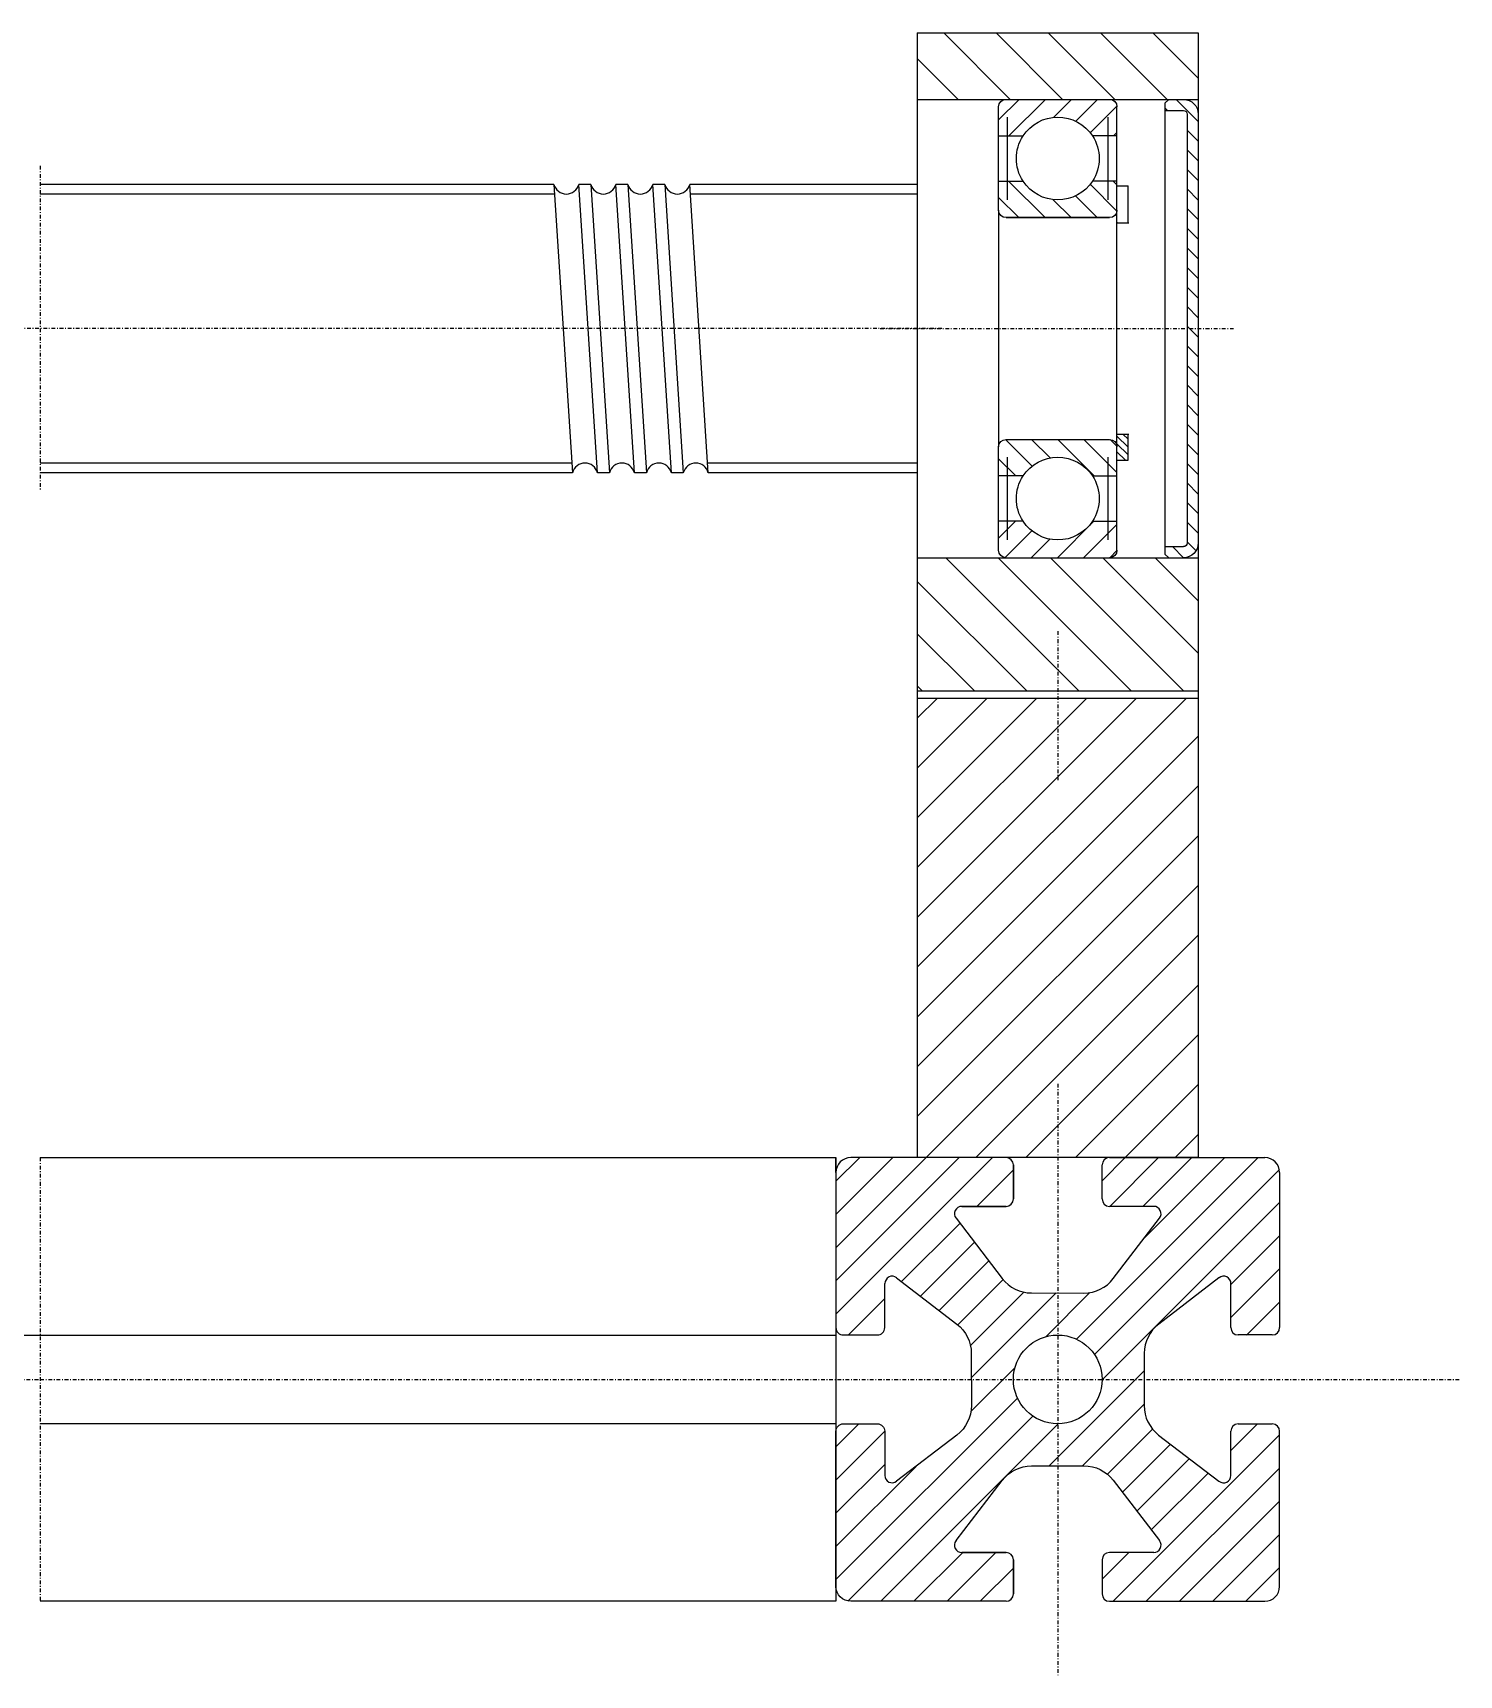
# Model space of a CAD drawing. Header units: millimetres. Extents: x -3388 to 4307, y 243 to 4457.
# Drawn here: x 315.4 to 508.3, y 985.4 to 1207.6 of the extents above; entities that cross this region are included whole.
import ezdxf

# ---------------------------------------------------------------- set-up
doc = ezdxf.new("R2010")
doc.units = ezdxf.units.MM
doc.linetypes.add('AUSGEZOGEN', pattern=[0])
doc.linetypes.add('STRICHPUNKT', pattern=[1, 0.5, -0.25, 0, -0.25])
for name, color, linetype in [('L2STAR', 2, 'AUSGEZOGEN'), ('L5STAR', 7, 'AUSGEZOGEN'), ('M2STAR', 2, 'STRICHPUNKT'), ('S2STAR', 2, 'AUSGEZOGEN')]:
    doc.layers.add(name, color=color, linetype=linetype)
doc.layers.add('osie', color=2, linetype='STRICHPUNKT', lineweight=25)

# ---------------------------------------------------------------- blocks, each defined once
blk = doc.blocks.new('R159163020_21')
at = {"layer": 'L5STAR'}
for p, q in [((19, 90), (-19, 90)), ((-19, 90), (-19, 0)), ((19, 90), (19, 0)), ((19, 81), (-19, 81)), ((-15, 81), (-14.5, 80.5)), ((-14.5, 80.5), (-14.5, 19.5)), ((-8, 76.06), (-8, 80)), ((8, 76.06), (8, 80)), ((-17.5, 79), (-17.5, 21)), ((-14.5, 79.5), (-17, 79.5)), ((-6.8, 67.4), (-6.8, 78.6)), ((6.8, 67.4), (6.8, 78.6)), ((-8, 69.94), (-8, 76.06)), ((-8, 76.06), (-4.69, 76.06)), ((8, 76.06), (4.69, 76.06)), ((8, 69.94), (8, 76.06)), ((-9.5, 64.3), (-9.5, 69.3)), ((-8, 69.3), (-9.5, 69.3)), ((-8, 69.94), (-4.69, 69.94)), ((-8, 66.45), (-8, 69.94)), ((8, 69.94), (4.69, 69.94)), ((8, 66), (8, 69.94)), ((-8, 34), (-8, 66.45)), ((-8, 66), (-8, 66.45)), ((7, 65), (-7, 65)), ((-7, 65), (7, 65)), ((8, 66), (8, 34)), ((-8, 64.3), (-9.6, 64.3)), ((-8, 35.7), (-9.6, 35.7)), ((-9.5, 32.2), (-9.5, 35.7)), ((-8, 30.06), (-8, 34)), ((7, 35), (-7, 35)), ((7, 35), (-7, 35)), ((8, 30.06), (8, 34)), ((-8, 32.2), (-9.5, 32.2)), ((-6.8, 21.4), (-6.8, 32.6)), ((6.8, 21.4), (6.8, 32.6)), ((-8, 23.94), (-8, 30.06)), ((-4.69, 30.06), (-8, 30.06)), ((4.69, 30.06), (8, 30.06)), ((8, 23.94), (8, 30.06)), ((-4.69, 23.94), (-8, 23.94)), ((-8, 20), (-8, 23.94)), ((4.69, 23.94), (8, 23.94)), ((8, 20), (8, 23.94)), ((-14.5, 20.5), (-17, 20.5)), ((19, 19), (-19, 19)), ((-15, 19), (-14.5, 19.5)), ((19, 1), (-19, 1)), ((19, 0), (-19, 0))]:
    blk.add_line(p, q, dxfattribs=at)
for centre, radius, start, end in [((-17, 79), 2, 90, 180), ((-7, 80), 1, 90, 180), ((7, 80), 1, 0, 90), ((-17, 79), 0.5, 90, 180), ((0, 73), 5.6, 33.1199, 146.8801), ((0, 73), 5.6, 146.8801, 213.1199), ((0, 73), 5.6, 326.8801, 33.1199), ((0, 73), 5.6, 213.1199, 326.8801), ((-7, 66), 1, 180, 270), ((7, 66), 1, 270, 0), ((-7, 34), 1, 90, 180), ((7, 34), 1, 0, 90), ((0, 27), 5.6, 33.1199, 146.8801), ((0, 27), 5.6, 146.8801, 213.1199), ((0, 27), 5.6, 326.8801, 33.1199), ((0, 27), 5.6, 213.1199, 326.8801), ((-17, 21), 2, 180, 270), ((-17, 21), 0.5, 180, 270), ((-7, 20), 1, 180, 270), ((7, 20), 1, 270, 0)]:
    blk.add_arc(centre, radius, start, end, dxfattribs=at)
at = {"layer": 'M2STAR'}
blk.add_line((24, 50), (-23.76, 50), dxfattribs=at)
at = {"layer": 'S2STAR'}
for p, q in [((-19, 83.86), (-12.86, 90)), ((-14.79, 81), (-5.79, 90)), ((-7.72, 81), (1.28, 90)), ((-0.65, 81), (8.35, 90)), ((6.42, 81), (15.42, 90)), ((13.49, 81), (19, 86.51)), ((-19, 77.99), (-15.99, 81)), ((-8, 80.07), (-4.39, 76.47)), ((-5.39, 81), (-2.43, 78.04)), ((-1.85, 81), (0.58, 78.57)), ((1.68, 81), (6.62, 76.06)), ((5.22, 81), (8, 78.22)), ((-14.84, 79.5), (-14.5, 79.84)), ((-19, 75.34), (-17.5, 76.84)), ((-8, 76.54), (-7.52, 76.06)), ((-19, 72.69), (-17.5, 74.19)), ((-19, 70.03), (-17.5, 71.53)), ((-19, 67.38), (-17.5, 68.88)), ((-8, 69.42), (-7.48, 69.94)), ((-7.99, 65.89), (-4.38, 69.51)), ((1.72, 65), (6.66, 69.94)), ((-5.35, 65), (-2.41, 67.94)), ((-1.81, 65), (0.62, 67.43)), ((5.26, 65), (8, 67.74)), ((-19, 64.73), (-17.5, 66.23)), ((-19, 62.08), (-17.5, 63.58)), ((-8, 64.38), (-8.08, 64.3)), ((-19, 59.43), (-17.5, 60.93)), ((-19, 56.78), (-17.5, 58.28)), ((-19, 54.12), (-17.5, 55.62)), ((-19, 51.47), (-17.5, 52.97)), ((-19, 48.82), (-17.5, 50.32)), ((-19, 46.17), (-17.5, 47.67)), ((-19, 43.52), (-17.5, 45.02)), ((-19, 40.87), (-17.5, 42.37)), ((-19, 38.21), (-17.5, 39.71)), ((-19, 35.56), (-17.5, 37.06)), ((-8.82, 35.7), (-9.5, 35.02)), ((-19, 32.91), (-17.5, 34.41)), ((-8, 35.46), (-9.5, 33.96)), ((-8, 34.4), (-9.5, 32.9)), ((-8, 33.34), (-9.14, 32.2)), ((-8, 30.53), (-3.53, 35)), ((-8, 34.07), (-7.07, 35)), ((-4.94, 30.06), (0, 35)), ((1.04, 32.5), (3.54, 35)), ((3.47, 31.39), (7.07, 35)), ((-19, 30.26), (-17.5, 31.76)), ((5.67, 30.06), (8, 32.39)), ((-19, 27.61), (-17.5, 29.11)), ((-19, 24.96), (-17.5, 26.46)), ((-19, 22.3), (-17.5, 23.8)), ((-8, 23.51), (-3.49, 19)), ((-4.9, 23.94), (0.04, 19)), ((3.49, 22.62), (7.11, 19.01)), ((5.71, 23.94), (8, 21.65)), ((-18.7, 19.95), (-17.5, 21.15)), ((-17, 19), (-15.5, 20.5)), ((1.07, 21.5), (3.58, 19)), ((-19, 13.15), (-13.15, 19)), ((-19, 6.08), (-6.08, 19)), ((-17.01, 1), (0.99, 19)), ((-9.94, 1), (8.06, 19)), ((-8, 19.97), (-7.03, 19)), ((-2.87, 1), (15.13, 19)), ((4.2, 1), (19, 15.8)), ((11.28, 1), (19, 8.72)), ((18.35, 1), (19, 1.65))]:
    blk.add_line(p, q, dxfattribs=at)
blk = doc.blocks.new('profil Al 12 (60)')
for p, q in [((274, 1404.43), (274, 1409.03)), ((274, 1409.03), (274, 1404.43)), ((286, 1404.43), (286, 1409.03)), ((287, 1410.03), (308, 1410.03)), ((310, 1408.03), (310, 1387.03)), ((267.03, 1403.43), (273, 1403.43)), ((273, 1403.43), (267.03, 1403.43)), ((292.97, 1403.43), (287, 1403.43)), ((303.4, 1387.03), (303.42, 1392.97)), ((309, 1386.03), (304.4, 1386.03)), ((303.4, 1366.94), (303.4, 1373.01)), ((304.4, 1374.01), (309, 1374.01)), ((310, 1352.01), (310, 1373.01)), ((267.03, 1356.61), (273, 1356.61)), ((273, 1356.61), (267.03, 1356.61)), ((274, 1355.61), (274, 1351.01)), ((274, 1351.01), (274, 1355.61)), ((286, 1355.61), (286, 1351)), ((292.97, 1356.61), (287, 1356.61)), ((287, 1350.01), (308, 1350.01))]:
    blk.add_line(p, q)
for points in [[(273, 1410.03), (252, 1410.03, 0.414214), (250, 1408.03), (250, 1387.03, 0.414214), (251, 1386.03), (255.6, 1386.03, 0.414214), (256.6, 1387.03), (256.62, 1392.98)], [(266.24, 1401.82), (272.5, 1393.67, 0.232219), (276.45, 1391.72), (283.53, 1391.7, 0.233797), (287.51, 1393.66), (293.77, 1401.82)], [(258.2, 1393.77), (266.35, 1387.51, -0.232219), (268.3, 1383.55), (268.32, 1376.48, -0.233797), (266.36, 1372.5), (258.21, 1366.24)], [(301.8, 1393.77), (293.65, 1387.51, 0.232219), (291.7, 1383.55), (291.68, 1376.48, 0.233797), (293.64, 1372.5), (301.79, 1366.24)], [(273, 1350.01), (252, 1350.01, -0.414214), (250, 1352.01), (250, 1373.01, -0.414214), (251, 1374.01), (255.6, 1374.01, -0.414214), (256.6, 1373.01)], [(266.24, 1358.22), (272.5, 1366.36, -0.232219), (276.45, 1368.31), (283.53, 1368.33, -0.233797), (287.51, 1366.37), (293.77, 1358.21)]]:
    blk.add_lwpolyline(points, format="xyb")
blk.add_lwpolyline([(256.6, 1373.01), (256.6, 1367.04)])
blk.add_circle((280, 1380.02), 6)
for centre, radius, start, end in [((273, 1409.03), 1, 0, 90), ((287, 1409.03), 1, 90, 179.9999), ((308, 1408.03), 2, 0, 90), ((273, 1404.43), 1, 270, 0), ((287, 1404.43), 1, 179.9999, 269.9999), ((267.03, 1402.43), 1, 90, 217.5686), ((292.97, 1402.43), 1, 322.4993, 89.9999), ((257.62, 1392.98), 1, 52.474, 179.9746), ((302.42, 1392.98), 1, 359.9747, 127.5433), ((304.4, 1387.03), 1, 180, 270), ((309, 1387.03), 1, 270, 0), ((304.4, 1373.01), 1, 90, 180), ((309, 1373.01), 1, 360, 90), ((257.6, 1367.04), 1, 179.9747, 307.5433), ((302.4, 1367.03), 1, 232.474, 359.9746), ((267.03, 1357.61), 1, 142.4314, 270), ((292.97, 1357.61), 1, 270.0001, 37.5007), ((273, 1355.61), 1, 0, 90), ((287, 1355.61), 1, 90.0001, 180.0001), ((273, 1351.01), 1, 270, 0), ((287, 1351.01), 1, 180.0001, 270), ((308, 1352.01), 2, 270, 360)]:
    blk.add_arc(centre, radius, start, end)

msp = doc.modelspace()

# ---------------------------------------------------------------- hatches: boundary and pattern name
at = {"layer": 'S2STAR'}
h = msp.add_hatch(dxfattribs=at)
h.set_pattern_fill('ANSI31', color=256, scale=1.5)
h.set_pattern_definition([(45, (0, 120.865), (-3.367596, 3.367596), [])])
h.paths.add_polyline_path([(434.99153, 1055.45275), (472.99153, 1055.45275), (472.99153, 1117.59707), (434.99153, 1117.59707)])
h = msp.add_hatch(dxfattribs=at)
h.set_pattern_fill('ANSI31', color=256)
h.set_pattern_definition([(45, (0, 120.8652), (-2.245064, 2.245064), [])])
h.paths.add_polyline_path([(440.23168, 1047.24304, -0.622255057), (441.0243, 1048.85275), (446.99344, 1048.85275, 0.414213562), (447.99344, 1049.85275), (447.99344, 1054.45275, 0.41421359), (446.99344, 1055.45275), (425.99344, 1055.45275, 0.414213557), (423.99344, 1053.45275), (423.99344, 1032.45275, 0.414213568), (424.99344, 1031.45275), (429.59344, 1031.45275, 0.414213535), (430.59344, 1032.45275), (430.60946, 1038.40426, -0.686219897), (432.35097, 1039.07476), (440.34001, 1032.93215, -0.232218783), (442.29231, 1028.98147), (442.3016, 1025.44243), (447.99153, 1025.44243, -0.414213562), (453.99153, 1031.44243), (453.99153, 1037.13834), (450.44798, 1037.14686, -0.232218783), (446.49688, 1039.09829)])
h.paths.add_polyline_path([(483.99344, 1053.45276, 0.41421359), (481.99344, 1055.45276), (460.99344, 1055.45275, 0.414701233), (459.99344, 1054.45109), (459.99343, 1049.85279, 0.414213651), (460.99343, 1048.85279), (466.9656, 1048.85277, -0.621843498), (467.75894, 1047.244), (461.49893, 1039.086, -0.233797341), (457.52019, 1037.12987), (453.99153, 1037.13834), (453.99153, 1031.44243, -0.414213562), (459.99153, 1025.44243), (465.68554, 1025.44243), (465.69482, 1028.98147, -0.232218783), (467.64713, 1032.93215), (475.79995, 1039.19444, -0.62233146), (477.40949, 1038.40124), (477.39344, 1032.45275, 0.414213535), (478.39344, 1031.45275), (482.99344, 1031.45275, 0.414213562), (483.99344, 1032.45275)])
h.paths.add_polyline_path([(467.63153, 1017.9301, -0.233797341), (465.67627, 1021.90928), (465.68554, 1025.44243), (459.99153, 1025.44243, -0.414213562), (453.99153, 1019.44243), (453.99153, 1013.74651), (457.52019, 1013.75499, -0.233797341), (461.49893, 1011.79886), (467.75894, 1003.64085, -0.621843498), (466.9656, 1002.03208), (460.99343, 1002.03207, 0.414213651), (459.99343, 1001.03207), (459.99344, 996.43044, 0.413724702), (460.99344, 995.43211), (481.99344, 995.4321, 0.41421359), (483.99344, 997.4321), (483.99344, 1018.4321, 0.414213562), (482.99344, 1019.4321), (478.39344, 1019.4321, 0.414213535), (477.39344, 1018.4321), (477.39344, 1012.5564, -0.647225478), (475.80833, 1011.6528)])
h.paths.add_polyline_path([(446.49688, 1011.78657, -0.232218783), (450.44798, 1013.738), (453.99153, 1013.74651), (453.99153, 1019.44243, -0.414213562), (447.99153, 1025.44243), (442.3016, 1025.44243), (442.31086, 1021.90928, -0.233797341), (440.35561, 1017.9301), (432.27589, 1011.72732, -0.652899401), (430.59804, 1012.46054), (430.59344, 1018.43365, 0.413762081), (429.59344, 1019.43211), (424.99344, 1019.43211, 0.414213579), (423.99344, 1018.43211), (423.99344, 997.43211, 0.414213583), (425.99344, 995.43211), (446.99344, 995.43211, 0.41421359), (447.99344, 996.43211), (447.99344, 1001.03211, 0.414213562), (446.99344, 1002.03211), (441.0243, 1002.03211, -0.622255057), (440.23168, 1003.64182)])

# ---------------------------------------------------------------- linework, layer by layer
for p, q in [((434.99153, 1117.59707), (434.99153, 1055.45275)), ((472.99153, 1117.59707), (472.99153, 1055.45275)), ((316.38948, 1055.45275), (423.99344, 1055.45275)), ((423.99344, 1053.45275), (423.99344, 1055.45275)), ((423.99344, 1055.45275), (423.99344, 995.45274)), ((472.99153, 1055.45275), (434.99153, 1055.45275)), ((39.00006, 1031.45275), (423.99344, 1031.45275)), ((423.99344, 1019.43216), (316.38948, 1019.43792)), ((423.99344, 995.45274), (316.38948, 995.45274))]:
    msp.add_line(p, q)
at = {"layer": 'L2STAR'}
for p, q in [((385.93774, 1185.79707), (316.38948, 1185.79707)), ((434.99153, 1185.79707), (404.32004, 1185.79707)), ((388.27107, 1149.39707), (316.38948, 1149.39707)), ((434.99153, 1149.39707), (406.65338, 1149.39707))]:
    msp.add_line(p, q, dxfattribs=at)
at = {"layer": 'L5STAR'}
for p, q in [((385.8544, 1187.09707), (316.38948, 1187.09707)), ((385.8544, 1187.09707), (388.3544, 1148.09707)), ((391.73671, 1148.09707), (389.23671, 1187.09707)), ((390.8544, 1187.09707), (389.23671, 1187.09707)), ((390.8544, 1187.09707), (393.3544, 1148.09707)), ((396.73671, 1148.09707), (394.23671, 1187.09707)), ((395.8544, 1187.09707), (394.23671, 1187.09707)), ((395.8544, 1187.09707), (398.3544, 1148.09707)), ((401.73671, 1148.09707), (399.23671, 1187.09707)), ((400.8544, 1187.09707), (399.23671, 1187.09707)), ((400.8544, 1187.09707), (403.3544, 1148.09707)), ((434.99153, 1187.09707), (404.23671, 1187.09707)), ((406.73671, 1148.09707), (404.23671, 1187.09707)), ((434.99153, 1187.09707), (434.99153, 1148.09707)), ((388.3544, 1148.09707), (316.38948, 1148.09707)), ((393.3544, 1148.09707), (391.73671, 1148.09707)), ((398.3544, 1148.09707), (396.73671, 1148.09707)), ((403.3544, 1148.09707), (401.73671, 1148.09707)), ((434.99153, 1148.09707), (406.73671, 1148.09707))]:
    msp.add_line(p, q, dxfattribs=at)
for centre, start, end in [((387.54556, 1187.54707), 194.9005967, 345.0994033), ((392.54556, 1187.54707), 194.9005967, 345.0994033), ((397.54556, 1187.54707), 194.9005967, 345.0994033), ((402.54556, 1187.54707), 194.9005967, 345.0994033), ((390.04556, 1147.64707), 14.9005967, 165.0994033), ((395.04556, 1147.64707), 14.9005967, 165.0994033), ((400.04556, 1147.64707), 14.9005967, 165.0994033), ((405.04556, 1147.64707), 14.9005967, 165.0994033)]:
    msp.add_arc(centre, 1.75, start, end, dxfattribs=at)
at = {"layer": 'M2STAR'}
for p, q in [((316.38948, 1189.59707), (316.38948, 1145.59707)), ((438.31185, 1167.59707), (127, 1167.59707)), ((316.38948, 1055.45275), (316.38948, 995.45274))]:
    msp.add_line(p, q, dxfattribs=at)
at = {"layer": 'osie'}
for p, q in [((453.99153, 1126.65928), (453.99153, 1106.49249)), ((453.99153, 1065.44243), (453.99153, 985.44243)), ((302.43167, 1025.44243), (316.38948, 1025.45275)), ((316.38948, 1025.44243), (508.27192, 1025.44243))]:
    msp.add_line(p, q, dxfattribs=at)

# ---------------------------------------------------------------- block references
at = {"xscale": -1}
msp.add_blockref('R159163020_21', (453.99153, 1117.59707), dxfattribs=at)
msp.add_blockref('profil Al 12 (60)', (173.99345, -354.57334))

doc.saveas('drawing.dxf')
